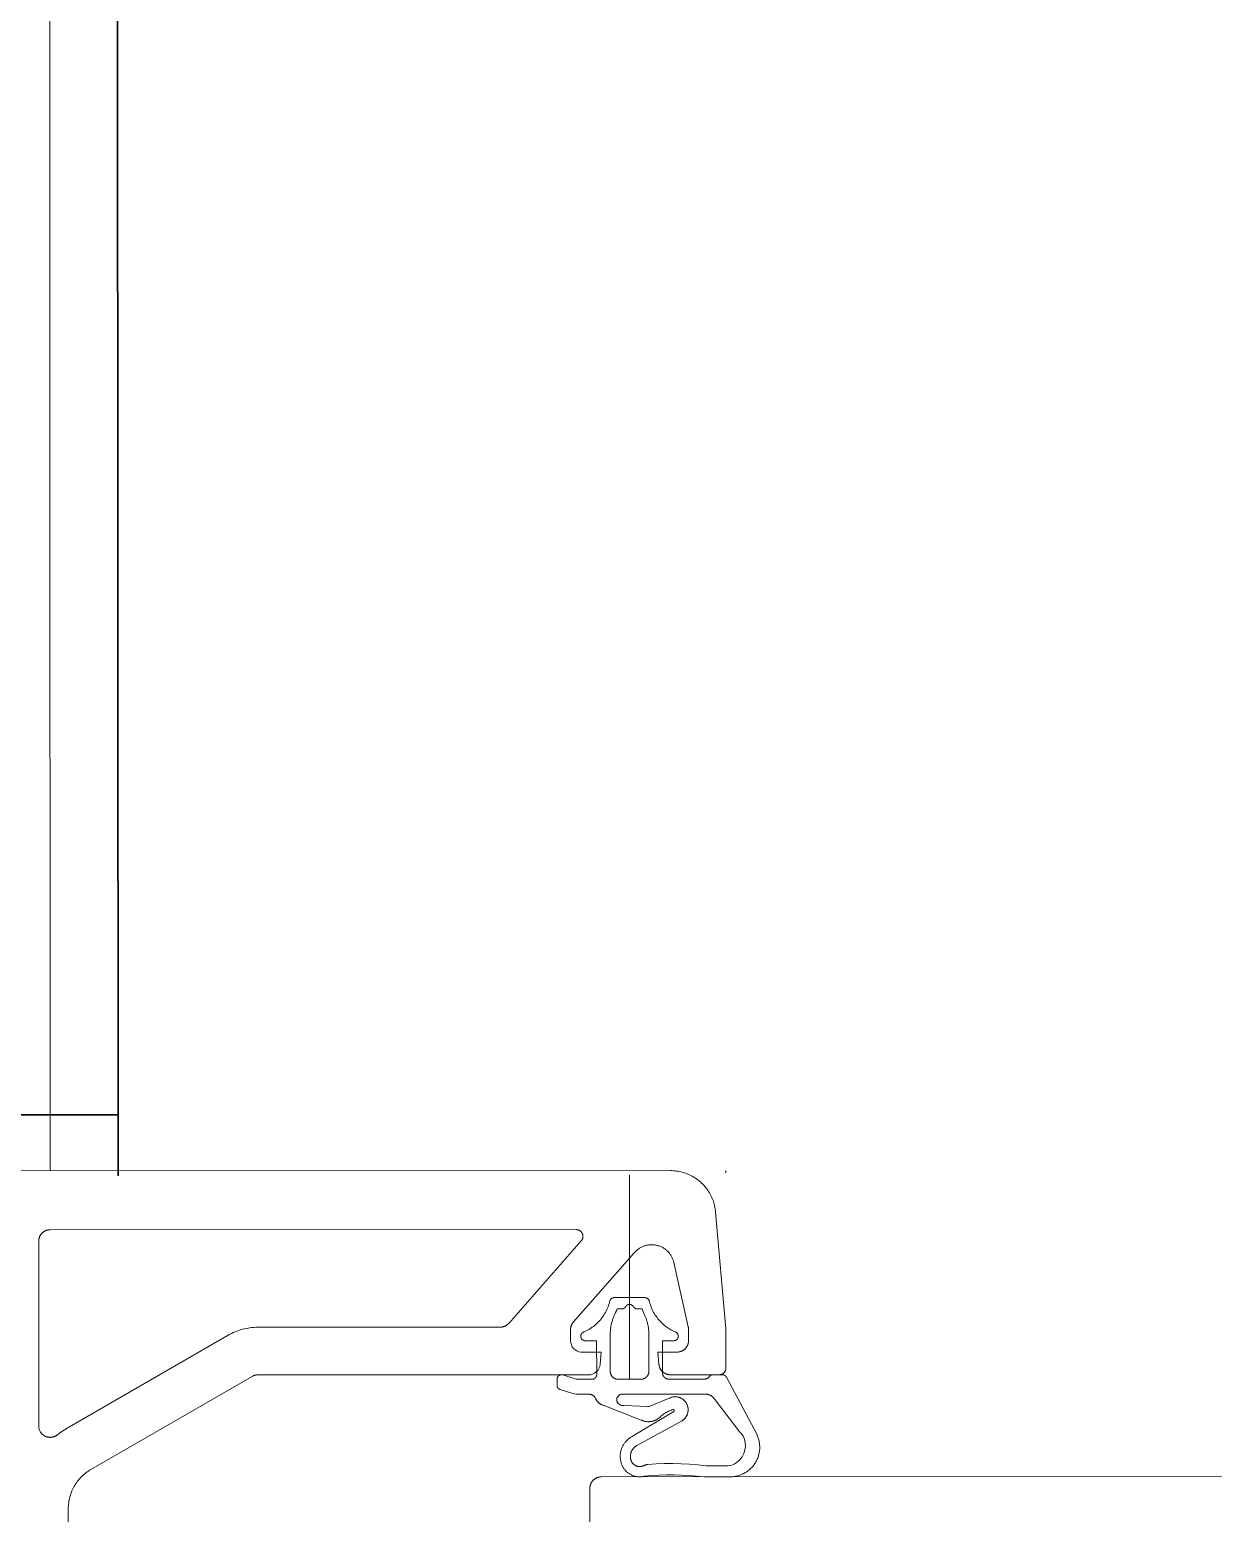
# Model space of a CAD drawing. Header units: metres. Extents: x 19 to 230, y -653 to -519.
# Drawn here: x 31.117 to 31.1691, y -529.9405 to -529.8751 of the extents above; entities that cross this region are included whole.
import ezdxf

# ---------------------------------------------------------------- set-up
doc = ezdxf.new("R2010")
doc.units = ezdxf.units.M
doc.header["$LTSCALE"] = 0.0125
for name, color, linetype, lineweight in [('03Aussenhaut', 30, 'Continuous', 30), ('05Fenster', 171, 'Continuous', 15), ('Fenster', 65, 'Continuous', 5), ('Fenster2', 161, 'Continuous', 5)]:
    doc.layers.add(name, color=color, linetype=linetype, lineweight=lineweight)

# ---------------------------------------------------------------- blocks, each defined once
blk = doc.blocks.new('ElementFe seite')
at = {"layer": 'Fenster'}
blk.add_lwpolyline([(59, -70), (59, 111.7)], dxfattribs=at)
at = {"layer": 'Fenster2', "flags": 128}
for points in [[(59.8, 145.2), (59.8, 126.6)], [(82.799, 125.7), (82.799, 127.2)], [(59.8, 126.6), (59.801, 126.532), (59.805, 126.465), (59.81, 126.398), (59.818, 126.331), (59.828, 126.264), (59.841, 126.197), (59.856, 126.131), (59.873, 126.066), (59.892, 126.001), (59.913, 125.937), (59.936, 125.874), (59.962, 125.811), (59.99, 125.75), (60.02, 125.689), (60.051, 125.629), (60.085, 125.571), (60.121, 125.514), (60.158, 125.457), (60.198, 125.403), (60.239, 125.349), (60.282, 125.297), (60.327, 125.247), (60.374, 125.198), (60.422, 125.15), (60.472, 125.105), (60.523, 125.061), (60.576, 125.018), (60.63, 124.978), (60.685, 124.939), (60.742, 124.903), (60.8, 124.868)], [(83.299, 125.2), (83.282, 125.2), (83.265, 125.201), (83.248, 125.202), (83.231, 125.204), (83.215, 125.207), (83.198, 125.21), (83.181, 125.214), (83.165, 125.218), (83.148, 125.223), (83.132, 125.229), (83.116, 125.235), (83.1, 125.241), (83.085, 125.248), (83.069, 125.256), (83.054, 125.264), (83.04, 125.273), (83.025, 125.282), (83.011, 125.291), (82.997, 125.301), (82.984, 125.312), (82.971, 125.323), (82.958, 125.334), (82.946, 125.346), (82.934, 125.359), (82.923, 125.371), (82.912, 125.384), (82.901, 125.398), (82.891, 125.411), (82.881, 125.426), (82.872, 125.44), (82.864, 125.455), (82.856, 125.47), (82.848, 125.485), (82.841, 125.501), (82.834, 125.516), (82.828, 125.532), (82.823, 125.549), (82.818, 125.565), (82.814, 125.581), (82.81, 125.598), (82.807, 125.615), (82.804, 125.632), (82.802, 125.649), (82.801, 125.666), (82.8, 125.683), (82.799, 125.7)], [(129.354, 125.2), (83.299, 125.2)], [(84.193, 124.63), (84.203, 124.657), (84.214, 124.684), (84.226, 124.711), (84.239, 124.737), (84.252, 124.762), (84.267, 124.788), (84.282, 124.812), (84.299, 124.837), (84.316, 124.86), (84.334, 124.883), (84.352, 124.905), (84.372, 124.927), (84.392, 124.948), (84.413, 124.968), (84.434, 124.988), (84.456, 125.007), (84.479, 125.025), (84.503, 125.042), (84.527, 125.059), (84.551, 125.074), (84.576, 125.089), (84.602, 125.103), (84.628, 125.116), (84.654, 125.128), (84.681, 125.14), (84.708, 125.15), (84.736, 125.159), (84.764, 125.168), (84.792, 125.175), (84.82, 125.182), (84.849, 125.187), (84.878, 125.192), (84.907, 125.195), (84.936, 125.198), (84.965, 125.199), (84.994, 125.2)], [(84.994, 125.2), (85.023, 125.199), (85.051, 125.198), (85.08, 125.196), (85.108, 125.192), (85.137, 125.188), (85.165, 125.183), (85.193, 125.177)], [(85.193, 125.177), (85.523, 125.146), (85.853, 125.126), (86.183, 125.115), (86.514, 125.114), (86.845, 125.123), (87.175, 125.142), (87.504, 125.171)], [(87.504, 125.171), (87.668, 125.186), (87.832, 125.196), (87.996, 125.2)], [(87.996, 125.2), (88.038, 125.2)], [(88.038, 125.2), (88.989, 125.2)], [(88.989, 125.2), (89.01, 125.2)], [(89.01, 125.2), (89.055, 125.198), (89.1, 125.195), (89.145, 125.191), (89.19, 125.184), (89.234, 125.177), (89.278, 125.167), (89.322, 125.157), (89.365, 125.144), (89.408, 125.131), (89.451, 125.115), (89.493, 125.099), (89.534, 125.08), (89.574, 125.061), (89.614, 125.04), (89.653, 125.017), (89.692, 124.994), (89.729, 124.969), (89.766, 124.942), (89.802, 124.915), (89.836, 124.886), (89.87, 124.856), (89.903, 124.825), (89.934, 124.793), (89.964, 124.76), (89.994, 124.725), (90.022, 124.69), (90.048, 124.654), (90.074, 124.616), (90.098, 124.578), (90.121, 124.54), (90.142, 124.5), (90.163, 124.46), (90.181, 124.419), (90.198, 124.377), (90.214, 124.335), (90.229, 124.292), (90.241, 124.249), (90.253, 124.205), (90.263, 124.161), (90.271, 124.117), (90.278, 124.072), (90.283, 124.028), (90.287, 123.983), (90.289, 123.938), (90.289, 123.893), (90.288, 123.848), (90.285, 123.803), (90.281, 123.758), (90.276, 123.713), (90.268, 123.669)], [(60.8, 124.868), (67.903, 120.767)], [(84.641, 123.432), (84.611, 123.45), (84.582, 123.469), (84.553, 123.489), (84.526, 123.509), (84.498, 123.531), (84.472, 123.554), (84.447, 123.577), (84.422, 123.601), (84.398, 123.627), (84.375, 123.653), (84.353, 123.679), (84.332, 123.707), (84.312, 123.735), (84.293, 123.764), (84.275, 123.794), (84.258, 123.824), (84.242, 123.855), (84.227, 123.886), (84.213, 123.918), (84.201, 123.95), (84.189, 123.983), (84.179, 124.016), (84.169, 124.049), (84.161, 124.083), (84.154, 124.117), (84.148, 124.151), (84.144, 124.186), (84.14, 124.22), (84.138, 124.255), (84.137, 124.289), (84.137, 124.324), (84.139, 124.359), (84.141, 124.393), (84.145, 124.428), (84.15, 124.462), (84.157, 124.496), (84.164, 124.53), (84.172, 124.564), (84.182, 124.597), (84.193, 124.63)], [(84.618, 124.482), (84.612, 124.464), (84.607, 124.446), (84.602, 124.427), (84.598, 124.409), (84.595, 124.39), (84.592, 124.372), (84.59, 124.353), (84.588, 124.334), (84.587, 124.315), (84.587, 124.296), (84.588, 124.278), (84.589, 124.259), (84.591, 124.24), (84.593, 124.221), (84.596, 124.203), (84.6, 124.184), (84.604, 124.166), (84.609, 124.148), (84.614, 124.13), (84.621, 124.112), (84.627, 124.094), (84.635, 124.077), (84.643, 124.06), (84.651, 124.043), (84.66, 124.026), (84.67, 124.01), (84.68, 123.994), (84.691, 123.979), (84.702, 123.964), (84.714, 123.949), (84.726, 123.935), (84.739, 123.921), (84.752, 123.907), (84.766, 123.894), (84.78, 123.882), (84.795, 123.87), (84.81, 123.858), (84.825, 123.847), (84.841, 123.837), (84.857, 123.827), (84.873, 123.818)], [(85.173, 124.708), (85.16, 124.714), (85.147, 124.72), (85.135, 124.725), (85.122, 124.729), (85.108, 124.734), (85.095, 124.737), (85.082, 124.74), (85.068, 124.743), (85.054, 124.745), (85.041, 124.747), (85.027, 124.749), (85.013, 124.749), (84.999, 124.75), (84.985, 124.75), (84.972, 124.749), (84.958, 124.748), (84.944, 124.746), (84.93, 124.744), (84.917, 124.742), (84.903, 124.739), (84.89, 124.736), (84.877, 124.732), (84.864, 124.727), (84.851, 124.723), (84.838, 124.717), (84.825, 124.712), (84.813, 124.706), (84.801, 124.699), (84.789, 124.692), (84.777, 124.685), (84.765, 124.677), (84.754, 124.669), (84.743, 124.66), (84.733, 124.651), (84.723, 124.642), (84.713, 124.633), (84.703, 124.623), (84.694, 124.612), (84.685, 124.602), (84.676, 124.591), (84.668, 124.58), (84.66, 124.568), (84.653, 124.557), (84.646, 124.545), (84.64, 124.532), (84.634, 124.52), (84.628, 124.507), (84.623, 124.495), (84.618, 124.482)], [(85.35, 124.659), (85.333, 124.661), (85.316, 124.663), (85.3, 124.666), (85.283, 124.669), (85.267, 124.673), (85.251, 124.678), (85.235, 124.683), (85.219, 124.688), (85.203, 124.695), (85.188, 124.701), (85.173, 124.708)], [(87.926, 124.718), (87.56, 124.675), (87.192, 124.642), (86.824, 124.622), (86.455, 124.614), (86.086, 124.617), (85.718, 124.632), (85.35, 124.659)], [(88.721, 124.718), (87.926, 124.718)], [(88.869, 124.723), (88.721, 124.718)], [(89.017, 124.697), (88.869, 124.723)], [(89.161, 124.641), (89.017, 124.697)], [(89.294, 124.557), (89.161, 124.641)], [(89.412, 124.448), (89.294, 124.557)], [(89.51, 124.319), (89.412, 124.448)], [(89.585, 124.174), (89.51, 124.319)], [(84.873, 123.818), (86.865, 122.729)], [(89.634, 124.018), (89.585, 124.174)], [(89.614, 123.544), (89.649, 123.697)], [(89.656, 123.857), (89.634, 124.018)], [(89.649, 123.697), (89.656, 123.857)], [(90.268, 123.669), (90.258, 123.617)], [(58.51, 123.046), (58.5, 122.951)], [(58.537, 123.139), (58.51, 123.046)], [(58.582, 123.224), (58.537, 123.139)], [(58.642, 123.299), (58.582, 123.224)], [(58.716, 123.362), (58.642, 123.299)], [(58.8, 123.409), (58.716, 123.362)], [(59.304, 123.347), (59.291, 123.357), (59.276, 123.367), (59.262, 123.376), (59.247, 123.385), (59.232, 123.393), (59.217, 123.401), (59.201, 123.408), (59.185, 123.415), (59.169, 123.421), (59.153, 123.426), (59.136, 123.431), (59.12, 123.436), (59.103, 123.44), (59.086, 123.443), (59.069, 123.446), (59.052, 123.448), (59.035, 123.449), (59.018, 123.45), (59.001, 123.45), (58.983, 123.45), (58.966, 123.449), (58.949, 123.448), (58.932, 123.446), (58.915, 123.443), (58.898, 123.44), (58.881, 123.436), (58.865, 123.432), (58.848, 123.427), (58.832, 123.421), (58.816, 123.415), (58.8, 123.409)], [(59.75, 123.049), (59.635, 123.118), (59.522, 123.191), (59.412, 123.267), (59.304, 123.347)], [(66.853, 118.948), (59.75, 123.049)], [(86.5, 122.324), (84.641, 123.432)], [(88.318, 121.811), (89.365, 123.174)], [(90.156, 123.326), (88.823, 120.807)], [(89.365, 123.174), (89.37, 123.182), (89.375, 123.191), (89.38, 123.199), (89.386, 123.207), (89.392, 123.215), (89.398, 123.223), (89.405, 123.23), (89.411, 123.238), (89.418, 123.245), (89.426, 123.251), (89.433, 123.258), (89.441, 123.264), (89.448, 123.27), (89.456, 123.276), (89.465, 123.282)], [(89.465, 123.282), (89.552, 123.404)], [(89.552, 123.404), (89.614, 123.544)], [(90.258, 123.617), (90.248, 123.574), (90.236, 123.532), (90.223, 123.489), (90.208, 123.448), (90.192, 123.407), (90.174, 123.366), (90.156, 123.326)], [(58.5, 122.951), (58.5, 114.8)], [(83.38, 122.039), (85.064, 122.699)], [(85.064, 122.699), (85.087, 122.709), (85.111, 122.719), (85.135, 122.728), (85.159, 122.736), (85.183, 122.743), (85.208, 122.749), (85.233, 122.754), (85.258, 122.759), (85.283, 122.763), (85.309, 122.766), (85.334, 122.768), (85.359, 122.769), (85.385, 122.769), (85.41, 122.769), (85.436, 122.767), (85.461, 122.765), (85.487, 122.762), (85.512, 122.758), (85.537, 122.753), (85.562, 122.747), (85.586, 122.741), (85.611, 122.733), (85.635, 122.725), (85.659, 122.716), (85.682, 122.706), (85.705, 122.696), (85.728, 122.684), (85.75, 122.672), (85.772, 122.659), (85.794, 122.646), (85.815, 122.631), (85.835, 122.616), (85.856, 122.6), (85.875, 122.584), (85.894, 122.567)], [(85.894, 122.567), (85.932, 122.533), (85.97, 122.5), (86.01, 122.468), (86.051, 122.438), (86.093, 122.41), (86.136, 122.383), (86.18, 122.357), (86.224, 122.332), (86.27, 122.31), (86.316, 122.288), (86.363, 122.269), (86.41, 122.251), (86.458, 122.234)], [(86.865, 122.729), (86.882, 122.718), (86.898, 122.706), (86.914, 122.694), (86.929, 122.681), (86.944, 122.668), (86.959, 122.655), (86.973, 122.641), (86.986, 122.626), (86.999, 122.611), (87.012, 122.596), (87.023, 122.58), (87.035, 122.563), (87.046, 122.547), (87.056, 122.53), (87.065, 122.512), (87.074, 122.495), (87.083, 122.477), (87.09, 122.458), (87.098, 122.44), (87.104, 122.421), (87.11, 122.402), (87.115, 122.383), (87.119, 122.363), (87.123, 122.344), (87.126, 122.324), (87.129, 122.305), (87.131, 122.285), (87.132, 122.265), (87.132, 122.245), (87.132, 122.225), (87.131, 122.206), (87.129, 122.186), (87.127, 122.166), (87.124, 122.146), (87.12, 122.127), (87.116, 122.108), (87.111, 122.088), (87.105, 122.069), (87.099, 122.05), (87.092, 122.032), (87.084, 122.014), (87.076, 121.996), (87.067, 121.978), (87.058, 121.96), (87.048, 121.943), (87.037, 121.926), (87.026, 121.91), (87.014, 121.894), (87.002, 121.878), (86.989, 121.863), (86.976, 121.849), (86.962, 121.834), (86.947, 121.821), (86.933, 121.808), (86.917, 121.795), (86.902, 121.783), (86.885, 121.771), (86.869, 121.76), (86.852, 121.75), (86.835, 121.74), (86.817, 121.73), (86.8, 121.722), (86.781, 121.714), (86.763, 121.706), (86.744, 121.699), (86.725, 121.693), (86.706, 121.688), (86.687, 121.683), (86.668, 121.679), (86.648, 121.675), (86.628, 121.673), (86.609, 121.67), (86.589, 121.669), (86.569, 121.668), (86.549, 121.668), (86.529, 121.669), (86.51, 121.67), (86.49, 121.672), (86.47, 121.675), (86.451, 121.678), (86.431, 121.682), (86.412, 121.687), (86.393, 121.692), (86.374, 121.698), (86.355, 121.705), (86.337, 121.712)], [(86.458, 122.234), (86.46, 122.234), (86.461, 122.233), (86.463, 122.233), (86.465, 122.233), (86.466, 122.232), (86.468, 122.232), (86.47, 122.232), (86.472, 122.232), (86.473, 122.232), (86.475, 122.232), (86.477, 122.232), (86.479, 122.232), (86.48, 122.232), (86.482, 122.233), (86.484, 122.233), (86.485, 122.233), (86.487, 122.234), (86.489, 122.234), (86.49, 122.235), (86.492, 122.236), (86.494, 122.236), (86.495, 122.237), (86.497, 122.238), (86.498, 122.239), (86.5, 122.24), (86.501, 122.24), (86.503, 122.241), (86.504, 122.242), (86.505, 122.244), (86.507, 122.245), (86.508, 122.246), (86.509, 122.247), (86.51, 122.248), (86.512, 122.25), (86.513, 122.251), (86.514, 122.252), (86.515, 122.254), (86.516, 122.255), (86.517, 122.257), (86.517, 122.258), (86.518, 122.26), (86.519, 122.261), (86.52, 122.263), (86.52, 122.265), (86.521, 122.266), (86.521, 122.268), (86.522, 122.27), (86.522, 122.271), (86.523, 122.273), (86.523, 122.275), (86.523, 122.276), (86.523, 122.278), (86.523, 122.28), (86.523, 122.282), (86.523, 122.283), (86.523, 122.285), (86.523, 122.287), (86.523, 122.288), (86.523, 122.29), (86.522, 122.292), (86.522, 122.294), (86.522, 122.295), (86.521, 122.297), (86.521, 122.299), (86.52, 122.3), (86.519, 122.302), (86.519, 122.303), (86.518, 122.305), (86.517, 122.307), (86.516, 122.308), (86.515, 122.309), (86.514, 122.311), (86.513, 122.312), (86.512, 122.314), (86.511, 122.315), (86.51, 122.316), (86.509, 122.318), (86.507, 122.319), (86.506, 122.32), (86.505, 122.321), (86.503, 122.322), (86.502, 122.323), (86.5, 122.324)], [(82.736, 121.55), (82.748, 121.55), (82.76, 121.551), (82.772, 121.552), (82.783, 121.553), (82.795, 121.555), (82.807, 121.557), (82.818, 121.56), (82.83, 121.563), (82.841, 121.566), (82.853, 121.57), (82.864, 121.574), (82.875, 121.579), (82.886, 121.584), (82.896, 121.589), (82.907, 121.594), (82.917, 121.6), (82.927, 121.607), (82.937, 121.613), (82.946, 121.62), (82.956, 121.628), (82.965, 121.635), (82.974, 121.643), (82.982, 121.652), (82.991, 121.66), (82.999, 121.669), (83.006, 121.678), (83.014, 121.687), (83.021, 121.697), (83.028, 121.707), (83.034, 121.717), (83.04, 121.727), (83.046, 121.737), (83.051, 121.748), (83.056, 121.759)], [(83.056, 121.759), (83.063, 121.774), (83.071, 121.789), (83.079, 121.804), (83.088, 121.819), (83.097, 121.833), (83.107, 121.847), (83.117, 121.861), (83.127, 121.874), (83.138, 121.887), (83.15, 121.9), (83.162, 121.912), (83.174, 121.924), (83.187, 121.935), (83.2, 121.946), (83.213, 121.957), (83.227, 121.967), (83.241, 121.976), (83.256, 121.985), (83.27, 121.994), (83.285, 122.002), (83.301, 122.009), (83.316, 122.016), (83.332, 122.023), (83.348, 122.029), (83.364, 122.034), (83.38, 122.039)], [(83.984, 121.836), (83.983, 121.786)], [(83.983, 121.786), (83.992, 121.737)], [(83.995, 121.884), (83.984, 121.836)], [(83.992, 121.737), (84.012, 121.689)], [(84.017, 121.929), (83.995, 121.884)], [(84.012, 121.689), (84.041, 121.646)], [(84.048, 121.969), (84.017, 121.929)], [(84.086, 122.003), (84.048, 121.969)], [(84.132, 122.03), (84.086, 122.003)], [(84.183, 122.048), (84.132, 122.03)], [(84.238, 122.057), (84.183, 122.048)], [(84.294, 122.058), (84.238, 122.057)], [(85.337, 122.098), (84.294, 122.058)], [(85.411, 122.097), (85.407, 122.098), (85.404, 122.099), (85.401, 122.1), (85.398, 122.101), (85.394, 122.102), (85.391, 122.103), (85.387, 122.103), (85.384, 122.104), (85.381, 122.104), (85.377, 122.104), (85.374, 122.104), (85.37, 122.104), (85.367, 122.104), (85.364, 122.104), (85.36, 122.104), (85.357, 122.103), (85.353, 122.103), (85.35, 122.102), (85.347, 122.101), (85.343, 122.1), (85.34, 122.099), (85.337, 122.098)], [(86.337, 121.712), (85.411, 122.097)], [(87.879, 121.55), (87.896, 121.55), (87.914, 121.551), (87.931, 121.553), (87.948, 121.555), (87.965, 121.557), (87.982, 121.561), (87.999, 121.565), (88.016, 121.569), (88.032, 121.574), (88.049, 121.58), (88.065, 121.586), (88.081, 121.593), (88.097, 121.6), (88.112, 121.608), (88.127, 121.616), (88.142, 121.625), (88.157, 121.634), (88.171, 121.644), (88.185, 121.654), (88.198, 121.665), (88.211, 121.676), (88.224, 121.688), (88.237, 121.7), (88.248, 121.713), (88.26, 121.726), (88.271, 121.739), (88.281, 121.753), (88.291, 121.767), (88.301, 121.782), (88.31, 121.796), (88.318, 121.811)], [(81.351, 121.161), (81.351, 121.168), (81.352, 121.175), (81.352, 121.182), (81.353, 121.189), (81.354, 121.196), (81.355, 121.202), (81.357, 121.209), (81.359, 121.216), (81.361, 121.222), (81.363, 121.229), (81.365, 121.235), (81.368, 121.242), (81.371, 121.248), (81.374, 121.254), (81.377, 121.26), (81.381, 121.266), (81.385, 121.272), (81.388, 121.278), (81.393, 121.283), (81.397, 121.289), (81.401, 121.294), (81.406, 121.299), (81.411, 121.304), (81.416, 121.309), (81.421, 121.313), (81.426, 121.318), (81.432, 121.322), (81.437, 121.326), (81.443, 121.33), (81.449, 121.333), (81.455, 121.337), (81.461, 121.34), (81.467, 121.343), (81.473, 121.346), (81.48, 121.348), (81.486, 121.351), (81.493, 121.353)], [(81.351, 120.9), (81.351, 121.161)], [(81.493, 121.353), (82.095, 121.537)], [(82.095, 121.537), (82.183, 121.55)], [(82.183, 121.55), (82.736, 121.55)], [(84.041, 121.646), (84.078, 121.607)], [(84.078, 121.607), (84.122, 121.575)], [(84.122, 121.575), (84.172, 121.55)], [(84.172, 121.55), (87.879, 121.55)], [(67.903, 120.767), (67.917, 120.759), (67.932, 120.752), (67.947, 120.745), (67.962, 120.738), (67.977, 120.732), (67.992, 120.727), (68.008, 120.722), (68.024, 120.717), (68.04, 120.713), (68.056, 120.71), (68.072, 120.707), (68.088, 120.704), (68.104, 120.702), (68.12, 120.701), (68.137, 120.7), (68.153, 120.7)], [(68.153, 120.7), (82.735, 120.7)], [(81.61, 120.709), (81.603, 120.707), (81.596, 120.705), (81.59, 120.704), (81.583, 120.703), (81.576, 120.702), (81.569, 120.701), (81.562, 120.7), (81.555, 120.7), (81.548, 120.7), (81.541, 120.7), (81.535, 120.701), (81.528, 120.701), (81.521, 120.702), (81.514, 120.704), (81.507, 120.705), (81.5, 120.707), (81.494, 120.708), (81.487, 120.711), (81.481, 120.713), (81.474, 120.715), (81.468, 120.718), (81.462, 120.721), (81.456, 120.724), (81.45, 120.728), (81.444, 120.731), (81.438, 120.735), (81.432, 120.739), (81.427, 120.743), (81.421, 120.748), (81.416, 120.752), (81.411, 120.757), (81.406, 120.762), (81.402, 120.767), (81.397, 120.772), (81.393, 120.778), (81.389, 120.783), (81.385, 120.789), (81.381, 120.795), (81.378, 120.801), (81.374, 120.807), (81.371, 120.813), (81.368, 120.819), (81.366, 120.826), (81.363, 120.832), (81.361, 120.839), (81.359, 120.845), (81.357, 120.852), (81.356, 120.859), (81.354, 120.866), (81.353, 120.872), (81.352, 120.879), (81.352, 120.886), (81.351, 120.893), (81.351, 120.9)], [(82.192, 120.887), (81.61, 120.709)], [(82.28, 120.9), (82.27, 120.9), (82.26, 120.899), (82.251, 120.899), (82.241, 120.897), (82.231, 120.896), (82.221, 120.894), (82.212, 120.892), (82.202, 120.89), (82.192, 120.887)], [(82.9, 120.9), (82.28, 120.9)], [(82.735, 120.7), (82.83, 120.695)], [(82.83, 120.695), (82.922, 120.671)], [(83.1, 120.7), (83.1, 120.707), (83.1, 120.714), (83.099, 120.72), (83.098, 120.727), (83.097, 120.734), (83.096, 120.741), (83.094, 120.747), (83.093, 120.754), (83.091, 120.761), (83.088, 120.767), (83.086, 120.773), (83.083, 120.78), (83.081, 120.786), (83.078, 120.792), (83.074, 120.798), (83.071, 120.804), (83.067, 120.81), (83.063, 120.815), (83.059, 120.821), (83.055, 120.826), (83.051, 120.831), (83.046, 120.837), (83.041, 120.841), (83.037, 120.846), (83.031, 120.851), (83.026, 120.855), (83.021, 120.859), (83.015, 120.863), (83.01, 120.867), (83.004, 120.871), (82.998, 120.874), (82.992, 120.878), (82.986, 120.881), (82.98, 120.883), (82.973, 120.886), (82.967, 120.888), (82.961, 120.891), (82.954, 120.893), (82.947, 120.894), (82.941, 120.896), (82.934, 120.897), (82.927, 120.898), (82.92, 120.899), (82.914, 120.9), (82.907, 120.9), (82.9, 120.9)], [(82.922, 120.671), (83.008, 120.631)], [(83.008, 120.631), (83.085, 120.575)], [(83.085, 120.575), (83.15, 120.506)], [(83.1, 119.2), (83.1, 120.7)], [(83.15, 120.506), (83.201, 120.426)], [(83.201, 120.426), (83.235, 120.337)], [(84.05, 120.9), (84.038, 120.9), (84.026, 120.899), (84.014, 120.898), (84.002, 120.897), (83.991, 120.895), (83.979, 120.893), (83.967, 120.89), (83.956, 120.887), (83.944, 120.884), (83.933, 120.88), (83.922, 120.876), (83.911, 120.871), (83.9, 120.866), (83.889, 120.861), (83.878, 120.855), (83.868, 120.849), (83.858, 120.843), (83.848, 120.836), (83.839, 120.829), (83.829, 120.821), (83.82, 120.814), (83.811, 120.806), (83.803, 120.797), (83.794, 120.789), (83.786, 120.78), (83.779, 120.771), (83.771, 120.761), (83.764, 120.752), (83.757, 120.742), (83.751, 120.732), (83.745, 120.722), (83.739, 120.711), (83.734, 120.7), (83.729, 120.689), (83.724, 120.678), (83.72, 120.667), (83.716, 120.656), (83.713, 120.644), (83.71, 120.633), (83.707, 120.621), (83.705, 120.609), (83.703, 120.598), (83.702, 120.586), (83.701, 120.574), (83.7, 120.562), (83.7, 120.55)], [(83.7, 120.55), (83.7, 119.2)], [(85.05, 120.9), (84.05, 120.9)], [(84.55, 120.9), (84.55, 111.9)], [(85.4, 120.55), (85.4, 120.562), (85.399, 120.574), (85.398, 120.586), (85.397, 120.598), (85.395, 120.609), (85.393, 120.621), (85.39, 120.633), (85.387, 120.644), (85.384, 120.656), (85.38, 120.667), (85.376, 120.678), (85.371, 120.689), (85.366, 120.7), (85.361, 120.711), (85.355, 120.722), (85.349, 120.732), (85.343, 120.742), (85.336, 120.752), (85.329, 120.761), (85.322, 120.771), (85.314, 120.78), (85.306, 120.789), (85.297, 120.797), (85.289, 120.806), (85.28, 120.814), (85.271, 120.821), (85.261, 120.829), (85.252, 120.836), (85.242, 120.843), (85.232, 120.849), (85.222, 120.855), (85.211, 120.861), (85.2, 120.866), (85.189, 120.871), (85.178, 120.876), (85.167, 120.88), (85.156, 120.884), (85.144, 120.887), (85.133, 120.89), (85.121, 120.893), (85.109, 120.895), (85.098, 120.897), (85.086, 120.898), (85.074, 120.899), (85.062, 120.9), (85.05, 120.9)], [(85.4, 119.2), (85.4, 120.55)], [(85.848, 120.244), (85.849, 120.261), (85.852, 120.278), (85.855, 120.295), (85.858, 120.312), (85.862, 120.328), (85.867, 120.345), (85.872, 120.361), (85.878, 120.378), (85.885, 120.394), (85.892, 120.409), (85.899, 120.425), (85.907, 120.44), (85.916, 120.455), (85.925, 120.47), (85.934, 120.484), (85.944, 120.498), (85.955, 120.512), (85.966, 120.525), (85.977, 120.538), (85.989, 120.551), (86.002, 120.563), (86.014, 120.574), (86.027, 120.586), (86.041, 120.596), (86.055, 120.607), (86.069, 120.616), (86.083, 120.626), (86.098, 120.635), (86.113, 120.643), (86.129, 120.651), (86.145, 120.658), (86.16, 120.664), (86.177, 120.671), (86.193, 120.676), (86.209, 120.681), (86.226, 120.685), (86.243, 120.689), (86.26, 120.693), (86.277, 120.695), (86.294, 120.697), (86.311, 120.699), (86.328, 120.7), (86.346, 120.7)], [(86.3, 120.9), (86.29, 120.9), (86.28, 120.899), (86.269, 120.898), (86.259, 120.897), (86.249, 120.896), (86.239, 120.894), (86.229, 120.891), (86.219, 120.889), (86.209, 120.886), (86.2, 120.883), (86.19, 120.879), (86.18, 120.875), (86.171, 120.871), (86.162, 120.866), (86.153, 120.861), (86.144, 120.856), (86.135, 120.851), (86.127, 120.845), (86.119, 120.839), (86.111, 120.833), (86.103, 120.826), (86.095, 120.819), (86.088, 120.812), (86.081, 120.805), (86.074, 120.797), (86.067, 120.789), (86.061, 120.781), (86.055, 120.773), (86.049, 120.765), (86.044, 120.756), (86.039, 120.747), (86.034, 120.738), (86.029, 120.729), (86.025, 120.72), (86.021, 120.71), (86.017, 120.7), (86.014, 120.691), (86.011, 120.681), (86.009, 120.671), (86.006, 120.661), (86.004, 120.651), (86.003, 120.641), (86.002, 120.631), (86.001, 120.62), (86, 120.61), (86, 120.6)], [(86, 120.6), (86, 119.2)], [(87.635, 120.9), (86.3, 120.9)], [(86.346, 120.7), (88.5, 120.7)], [(87.83, 120.9), (87.635, 120.9)], [(88.07, 120.78), (88.063, 120.788), (88.057, 120.796), (88.05, 120.804), (88.043, 120.811), (88.035, 120.818), (88.028, 120.825), (88.02, 120.832), (88.012, 120.838), (88.004, 120.844), (87.995, 120.85), (87.986, 120.856), (87.978, 120.861), (87.968, 120.866), (87.959, 120.871), (87.95, 120.875), (87.94, 120.879), (87.931, 120.882), (87.921, 120.886), (87.911, 120.889), (87.901, 120.891), (87.891, 120.894), (87.881, 120.896), (87.871, 120.897), (87.861, 120.898), (87.85, 120.899), (87.84, 120.9), (87.83, 120.9)], [(88.23, 120.7), (88.223, 120.7), (88.216, 120.7), (88.209, 120.701), (88.202, 120.702), (88.196, 120.703), (88.189, 120.704), (88.182, 120.706), (88.175, 120.708), (88.169, 120.709), (88.162, 120.712), (88.156, 120.714), (88.15, 120.717), (88.143, 120.72), (88.137, 120.723), (88.131, 120.726), (88.125, 120.729), (88.119, 120.733), (88.114, 120.737), (88.108, 120.741), (88.103, 120.745), (88.098, 120.75), (88.093, 120.754), (88.088, 120.759), (88.083, 120.764), (88.078, 120.769), (88.074, 120.775), (88.07, 120.78)], [(88.647, 120.7), (88.23, 120.7)], [(88.5, 120.7), (88.51, 120.7), (88.52, 120.699), (88.531, 120.698), (88.541, 120.697), (88.551, 120.696), (88.561, 120.694), (88.571, 120.691), (88.581, 120.689), (88.591, 120.686), (88.6, 120.683), (88.61, 120.679), (88.62, 120.675), (88.629, 120.671), (88.638, 120.666), (88.647, 120.661), (88.656, 120.656), (88.665, 120.651), (88.673, 120.645), (88.681, 120.639), (88.689, 120.633), (88.697, 120.626), (88.705, 120.619), (88.712, 120.612), (88.719, 120.605), (88.726, 120.597), (88.733, 120.589), (88.739, 120.581), (88.745, 120.573), (88.751, 120.565), (88.756, 120.556), (88.762, 120.547), (88.766, 120.538), (88.771, 120.529), (88.775, 120.52), (88.779, 120.51), (88.783, 120.5), (88.786, 120.491), (88.789, 120.481), (88.791, 120.471), (88.794, 120.461), (88.796, 120.451), (88.797, 120.441), (88.798, 120.431), (88.799, 120.42), (88.8, 120.41), (88.8, 120.4)], [(88.823, 120.807), (88.82, 120.801), (88.817, 120.795), (88.813, 120.789), (88.809, 120.783), (88.805, 120.778), (88.801, 120.773), (88.796, 120.768), (88.792, 120.763), (88.787, 120.758), (88.782, 120.753), (88.777, 120.749), (88.772, 120.744), (88.767, 120.74), (88.761, 120.736), (88.755, 120.732), (88.75, 120.729), (88.744, 120.725), (88.738, 120.722), (88.732, 120.719), (88.726, 120.716), (88.719, 120.714), (88.713, 120.711), (88.707, 120.709), (88.7, 120.707), (88.694, 120.706), (88.687, 120.704), (88.68, 120.703), (88.674, 120.702), (88.667, 120.701), (88.66, 120.7), (88.653, 120.7), (88.647, 120.7)], [(88.8, 120.4), (88.8, 118.722)], [(83.235, 120.337), (83.252, 120.244)], [(83.252, 120.244), (83.3, 119.7)], [(85.8, 119.7), (85.848, 120.244)], [(81.959, 119.292), (81.95, 119.2)], [(81.95, 119.2), (81.95, 118.7)], [(81.984, 119.381), (81.959, 119.292)], [(82.026, 119.464), (81.984, 119.381)], [(82.081, 119.537), (82.026, 119.464)], [(82.15, 119.6), (82.081, 119.537)], [(82.228, 119.648), (82.15, 119.6)], [(82.314, 119.681), (82.228, 119.648)], [(82.405, 119.698), (82.314, 119.681)], [(82.543, 118.808), (82.536, 118.81), (82.53, 118.813), (82.523, 118.815), (82.517, 118.818), (82.511, 118.821), (82.504, 118.824), (82.498, 118.828), (82.492, 118.831), (82.487, 118.835), (82.481, 118.839), (82.476, 118.843), (82.47, 118.848), (82.465, 118.853), (82.46, 118.857), (82.455, 118.862), (82.45, 118.867), (82.446, 118.873), (82.441, 118.878), (82.437, 118.884), (82.433, 118.889), (82.43, 118.895), (82.426, 118.901), (82.423, 118.907), (82.42, 118.914), (82.417, 118.92), (82.414, 118.926), (82.412, 118.933), (82.409, 118.939), (82.407, 118.946), (82.406, 118.953), (82.404, 118.96), (82.403, 118.966), (82.402, 118.973), (82.401, 118.98), (82.4, 118.987), (82.4, 118.994), (82.4, 119.001), (82.4, 119.008), (82.401, 119.015), (82.401, 119.022), (82.402, 119.029), (82.403, 119.036), (82.405, 119.043), (82.406, 119.049), (82.408, 119.056), (82.41, 119.063), (82.412, 119.069), (82.415, 119.076), (82.418, 119.082), (82.421, 119.088), (82.424, 119.095), (82.427, 119.101), (82.431, 119.107), (82.435, 119.112), (82.439, 119.118), (82.443, 119.124), (82.447, 119.129), (82.452, 119.134), (82.457, 119.139), (82.461, 119.144), (82.467, 119.149), (82.472, 119.154), (82.477, 119.158), (82.483, 119.162), (82.489, 119.166), (82.494, 119.17), (82.5, 119.173), (82.506, 119.177), (82.513, 119.18), (82.519, 119.183), (82.525, 119.186), (82.532, 119.188), (82.538, 119.19), (82.545, 119.192), (82.552, 119.194), (82.559, 119.196), (82.565, 119.197), (82.572, 119.198), (82.579, 119.199), (82.586, 119.2), (82.593, 119.2), (82.6, 119.2)], [(82.45, 119.7), (82.405, 119.698)], [(83.3, 119.7), (82.45, 119.7)], [(82.6, 119.2), (83.1, 119.2)], [(83.7, 119.2), (83.7, 118.907)], [(85.4, 118.907), (85.4, 119.2)], [(86.65, 119.7), (85.8, 119.7)], [(86, 119.2), (86.5, 119.2)], [(86.5, 119.2), (86.507, 119.2), (86.514, 119.2), (86.521, 119.199), (86.528, 119.198), (86.535, 119.197), (86.541, 119.196), (86.548, 119.194), (86.555, 119.192), (86.562, 119.19), (86.568, 119.188), (86.575, 119.186), (86.581, 119.183), (86.587, 119.18), (86.594, 119.177), (86.6, 119.173), (86.606, 119.17), (86.611, 119.166), (86.617, 119.162), (86.623, 119.158), (86.628, 119.154), (86.633, 119.149), (86.639, 119.144), (86.643, 119.139), (86.648, 119.134), (86.653, 119.129), (86.657, 119.124), (86.661, 119.118), (86.665, 119.112), (86.669, 119.107), (86.673, 119.101), (86.676, 119.095), (86.679, 119.088), (86.682, 119.082), (86.685, 119.076), (86.688, 119.069), (86.69, 119.063), (86.692, 119.056), (86.694, 119.049), (86.695, 119.043), (86.697, 119.036), (86.698, 119.029), (86.699, 119.022), (86.699, 119.015), (86.7, 119.008), (86.7, 119.001), (86.7, 118.994), (86.7, 118.987), (86.699, 118.98), (86.698, 118.973), (86.697, 118.966), (86.696, 118.96), (86.694, 118.953), (86.693, 118.946), (86.691, 118.939), (86.688, 118.933), (86.686, 118.926), (86.683, 118.92), (86.68, 118.914), (86.677, 118.907), (86.674, 118.901), (86.67, 118.895), (86.667, 118.889), (86.663, 118.884), (86.659, 118.878), (86.654, 118.873), (86.65, 118.867), (86.645, 118.862), (86.64, 118.857), (86.635, 118.853), (86.63, 118.848), (86.625, 118.843), (86.619, 118.839), (86.613, 118.835), (86.608, 118.831), (86.602, 118.828), (86.596, 118.824), (86.589, 118.821), (86.583, 118.818), (86.577, 118.815), (86.57, 118.813), (86.564, 118.81), (86.557, 118.808)], [(87.15, 119.2), (87.15, 119.217), (87.149, 119.234), (87.147, 119.251), (87.145, 119.268), (87.143, 119.285), (87.14, 119.302), (87.136, 119.318), (87.131, 119.335), (87.127, 119.351), (87.121, 119.367), (87.115, 119.383), (87.109, 119.399), (87.102, 119.415), (87.094, 119.43), (87.086, 119.445), (87.077, 119.46), (87.068, 119.474), (87.058, 119.488), (87.048, 119.502), (87.038, 119.516), (87.027, 119.529), (87.015, 119.541), (87.004, 119.554), (86.991, 119.565), (86.979, 119.577), (86.966, 119.588), (86.952, 119.598), (86.938, 119.608), (86.924, 119.618), (86.91, 119.627), (86.895, 119.636), (86.88, 119.644), (86.865, 119.652), (86.849, 119.659), (86.833, 119.665), (86.817, 119.671), (86.801, 119.677), (86.785, 119.681), (86.768, 119.686), (86.752, 119.69), (86.735, 119.693), (86.718, 119.695), (86.701, 119.697), (86.684, 119.699), (86.667, 119.7), (86.65, 119.7)], [(87.15, 118.7), (87.15, 119.2)], [(68.153, 118.6), (68.068, 118.601), (67.983, 118.606), (67.898, 118.613), (67.814, 118.622), (67.73, 118.635), (67.646, 118.65), (67.563, 118.668), (67.48, 118.689), (67.398, 118.712), (67.317, 118.738), (67.237, 118.767), (67.158, 118.798), (67.08, 118.832), (67.003, 118.868), (66.927, 118.907), (66.853, 118.948)], [(78.846, 118.6), (68.153, 118.6)], [(79.221, 118.431), (79.21, 118.443), (79.198, 118.455), (79.186, 118.467), (79.173, 118.478), (79.16, 118.489), (79.147, 118.5), (79.133, 118.51), (79.119, 118.519), (79.105, 118.528), (79.09, 118.537), (79.075, 118.545), (79.06, 118.552), (79.044, 118.559), (79.029, 118.566), (79.013, 118.571), (78.997, 118.577), (78.98, 118.582), (78.964, 118.586), (78.947, 118.59), (78.931, 118.593), (78.914, 118.595), (78.897, 118.597), (78.88, 118.599), (78.863, 118.6), (78.846, 118.6)], [(82.423, 114.798), (79.221, 118.431)], [(81.95, 118.7), (81.95, 118.683), (81.951, 118.666), (81.953, 118.648), (81.955, 118.631), (81.957, 118.614), (81.961, 118.598), (81.964, 118.581), (81.969, 118.564), (81.974, 118.548), (81.979, 118.531), (81.985, 118.515), (81.992, 118.499), (81.999, 118.484), (82.007, 118.468), (82.015, 118.453), (82.024, 118.438), (82.033, 118.424), (82.043, 118.41), (82.053, 118.396), (82.064, 118.382), (82.075, 118.369)], [(83.683, 117.443), (83.666, 117.509), (83.647, 117.574), (83.626, 117.639), (83.602, 117.703), (83.576, 117.766), (83.548, 117.829), (83.518, 117.89), (83.486, 117.95), (83.452, 118.009), (83.415, 118.067), (83.377, 118.124), (83.337, 118.179), (83.295, 118.233), (83.251, 118.285), (83.206, 118.336), (83.159, 118.386), (83.11, 118.433), (83.059, 118.479), (83.007, 118.523), (82.954, 118.566), (82.899, 118.606), (82.842, 118.645), (82.785, 118.682), (82.726, 118.716), (82.666, 118.749), (82.605, 118.78), (82.543, 118.808)], [(83.7, 118.907), (83.701, 118.837), (83.705, 118.768), (83.711, 118.698), (83.719, 118.629), (83.73, 118.56), (83.744, 118.492), (83.759, 118.424), (83.777, 118.356), (83.798, 118.29), (83.82, 118.224), (83.845, 118.159), (83.873, 118.094), (83.902, 118.031)], [(85.198, 118.031), (85.227, 118.094), (85.255, 118.159), (85.28, 118.224), (85.302, 118.29), (85.323, 118.356), (85.341, 118.424), (85.356, 118.492), (85.37, 118.56), (85.381, 118.629), (85.389, 118.698), (85.395, 118.768), (85.399, 118.837), (85.4, 118.907)], [(86.557, 118.808), (86.495, 118.78), (86.434, 118.749), (86.374, 118.716), (86.315, 118.682), (86.258, 118.645), (86.201, 118.606), (86.146, 118.566), (86.093, 118.523), (86.041, 118.479), (85.99, 118.433), (85.941, 118.386), (85.894, 118.336), (85.849, 118.285), (85.805, 118.233), (85.763, 118.179), (85.723, 118.124), (85.685, 118.067), (85.648, 118.009), (85.614, 117.95), (85.582, 117.89), (85.552, 117.829), (85.524, 117.766), (85.498, 117.703), (85.474, 117.639), (85.453, 117.574), (85.434, 117.509), (85.417, 117.443)], [(86.502, 115.748), (87.138, 118.591)], [(87.138, 118.591), (87.141, 118.606), (87.144, 118.622), (87.146, 118.637), (87.148, 118.653), (87.149, 118.669), (87.15, 118.684), (87.15, 118.7)], [(88.798, 118.678), (88.347, 113.526)], [(88.8, 118.722), (88.8, 118.707), (88.799, 118.693), (88.798, 118.678)], [(82.075, 118.369), (84.776, 115.305)], [(83.902, 118.031), (83.937, 117.955), (83.97, 117.878), (84, 117.8)], [(84, 117.8), (84.204, 117.8)], [(84.204, 117.8), (84.21, 117.8), (84.217, 117.8), (84.224, 117.799), (84.231, 117.798), (84.237, 117.797), (84.244, 117.796), (84.25, 117.794), (84.257, 117.793), (84.263, 117.791), (84.27, 117.789), (84.276, 117.786), (84.282, 117.784), (84.289, 117.781), (84.295, 117.778), (84.301, 117.775), (84.307, 117.771), (84.312, 117.768), (84.318, 117.764), (84.323, 117.76), (84.329, 117.756), (84.334, 117.752), (84.339, 117.747), (84.344, 117.743), (84.349, 117.738), (84.353, 117.733), (84.358, 117.728), (84.362, 117.722), (84.366, 117.717), (84.37, 117.711), (84.373, 117.706), (84.377, 117.7)], [(84.723, 117.7), (84.727, 117.706), (84.73, 117.711), (84.734, 117.717), (84.738, 117.722), (84.742, 117.728), (84.747, 117.733), (84.751, 117.738), (84.756, 117.743), (84.761, 117.747), (84.766, 117.752), (84.771, 117.756), (84.777, 117.76), (84.782, 117.764), (84.788, 117.768), (84.794, 117.771), (84.799, 117.775), (84.805, 117.778), (84.811, 117.781), (84.818, 117.784), (84.824, 117.786), (84.83, 117.789), (84.837, 117.791), (84.843, 117.793), (84.85, 117.794), (84.856, 117.796), (84.863, 117.797), (84.869, 117.798), (84.876, 117.799), (84.883, 117.8), (84.89, 117.8), (84.896, 117.8)], [(84.896, 117.8), (85.1, 117.8)], [(85.1, 117.8), (85.13, 117.878), (85.163, 117.955), (85.198, 118.031)], [(83.875, 117.3), (83.868, 117.3), (83.861, 117.3), (83.854, 117.301), (83.847, 117.302), (83.841, 117.303), (83.834, 117.304), (83.827, 117.306), (83.82, 117.308), (83.814, 117.31), (83.807, 117.312), (83.801, 117.314), (83.794, 117.317), (83.788, 117.32), (83.782, 117.323), (83.776, 117.326), (83.77, 117.33), (83.764, 117.334), (83.758, 117.338), (83.753, 117.342), (83.747, 117.346), (83.742, 117.35), (83.737, 117.355), (83.732, 117.36), (83.727, 117.365), (83.723, 117.37), (83.718, 117.376), (83.714, 117.381), (83.71, 117.387), (83.706, 117.392), (83.703, 117.398), (83.699, 117.404), (83.696, 117.411), (83.693, 117.417), (83.69, 117.423), (83.688, 117.43), (83.685, 117.436), (83.683, 117.443)], [(84, 117.3), (83.875, 117.3)], [(85.1, 117.3), (84, 117.3)], [(84.377, 117.7), (84.38, 117.694), (84.384, 117.689), (84.388, 117.683), (84.392, 117.678), (84.396, 117.672), (84.4, 117.667), (84.405, 117.662), (84.41, 117.657), (84.415, 117.653), (84.42, 117.648), (84.425, 117.644), (84.43, 117.64), (84.436, 117.636), (84.441, 117.632), (84.447, 117.629), (84.453, 117.625), (84.459, 117.622), (84.465, 117.619), (84.471, 117.616), (84.477, 117.614), (84.484, 117.611), (84.49, 117.609), (84.497, 117.607), (84.503, 117.606), (84.51, 117.604), (84.516, 117.603), (84.523, 117.602), (84.53, 117.601), (84.537, 117.6), (84.543, 117.6), (84.55, 117.6)], [(84.55, 117.6), (84.557, 117.6), (84.564, 117.6), (84.57, 117.601), (84.577, 117.602), (84.584, 117.603), (84.59, 117.604), (84.597, 117.606), (84.603, 117.607), (84.61, 117.609), (84.616, 117.611), (84.623, 117.614), (84.629, 117.616), (84.635, 117.619), (84.641, 117.622), (84.647, 117.625), (84.653, 117.629), (84.659, 117.632), (84.664, 117.636), (84.67, 117.64), (84.675, 117.644), (84.68, 117.648), (84.685, 117.653), (84.69, 117.657), (84.695, 117.662), (84.7, 117.667), (84.704, 117.672), (84.708, 117.678), (84.712, 117.683), (84.716, 117.689), (84.72, 117.694), (84.723, 117.7)], [(85.225, 117.3), (85.1, 117.3)], [(85.417, 117.443), (85.415, 117.436), (85.412, 117.43), (85.41, 117.423), (85.407, 117.417), (85.404, 117.411), (85.401, 117.404), (85.397, 117.398), (85.394, 117.392), (85.39, 117.387), (85.386, 117.381), (85.382, 117.376), (85.377, 117.37), (85.373, 117.365), (85.368, 117.36), (85.363, 117.355), (85.358, 117.35), (85.353, 117.346), (85.347, 117.342), (85.342, 117.338), (85.336, 117.334), (85.33, 117.33), (85.324, 117.326), (85.318, 117.323), (85.312, 117.32), (85.306, 117.317), (85.299, 117.314), (85.293, 117.312), (85.286, 117.31), (85.28, 117.308), (85.273, 117.306), (85.266, 117.304), (85.259, 117.303), (85.253, 117.302), (85.246, 117.301), (85.239, 117.3), (85.232, 117.3), (85.225, 117.3)], [(84.776, 115.305), (84.8, 115.28), (84.824, 115.255), (84.849, 115.231), (84.875, 115.207), (84.902, 115.185), (84.93, 115.164), (84.958, 115.144), (84.987, 115.124), (85.017, 115.106), (85.048, 115.089), (85.078, 115.072), (85.11, 115.057), (85.142, 115.043), (85.174, 115.031), (85.207, 115.019), (85.24, 115.008), (85.274, 114.999), (85.308, 114.991), (85.342, 114.984), (85.377, 114.978), (85.411, 114.973), (85.446, 114.97), (85.481, 114.968), (85.516, 114.967), (85.551, 114.967), (85.585, 114.968), (85.62, 114.971), (85.655, 114.975), (85.689, 114.98), (85.724, 114.986), (85.758, 114.994), (85.792, 115.003), (85.825, 115.012), (85.858, 115.023), (85.891, 115.036), (85.923, 115.049), (85.955, 115.063), (85.986, 115.079), (86.017, 115.095), (86.047, 115.113), (86.077, 115.132), (86.105, 115.151), (86.134, 115.172), (86.161, 115.194), (86.187, 115.216), (86.213, 115.24), (86.238, 115.264), (86.262, 115.29), (86.285, 115.316), (86.308, 115.343), (86.329, 115.37), (86.349, 115.399), (86.369, 115.428), (86.387, 115.457), (86.404, 115.488), (86.42, 115.519), (86.435, 115.55), (86.449, 115.582), (86.462, 115.615), (86.474, 115.648), (86.485, 115.681), (86.494, 115.714), (86.502, 115.748)], [(58.5, 114.8), (58.5, 114.783), (58.501, 114.766), (58.503, 114.749), (58.505, 114.732), (58.507, 114.715), (58.51, 114.698), (58.514, 114.682), (58.519, 114.665), (58.523, 114.649), (58.529, 114.633), (58.535, 114.617), (58.541, 114.601), (58.548, 114.585), (58.556, 114.57), (58.564, 114.555), (58.573, 114.54), (58.582, 114.526), (58.592, 114.512), (58.602, 114.498), (58.612, 114.484), (58.623, 114.471), (58.635, 114.459), (58.646, 114.446), (58.659, 114.435), (58.671, 114.423), (58.684, 114.412), (58.698, 114.402), (58.712, 114.392), (58.726, 114.382), (58.74, 114.373), (58.755, 114.364), (58.77, 114.356), (58.785, 114.348), (58.801, 114.341), (58.817, 114.335), (58.833, 114.329), (58.849, 114.323), (58.865, 114.319), (58.882, 114.314), (58.898, 114.31), (58.915, 114.307), (58.932, 114.305), (58.949, 114.303), (58.966, 114.301), (58.983, 114.3), (59, 114.3)], [(82.198, 114.3), (82.209, 114.3), (82.219, 114.301), (82.23, 114.302), (82.24, 114.303), (82.25, 114.305), (82.261, 114.306), (82.271, 114.309), (82.281, 114.312), (82.291, 114.315), (82.301, 114.318), (82.31, 114.322), (82.32, 114.326), (82.329, 114.33), (82.339, 114.335), (82.348, 114.34), (82.357, 114.345), (82.366, 114.351), (82.374, 114.357), (82.382, 114.363), (82.391, 114.37), (82.398, 114.376), (82.406, 114.383), (82.413, 114.391), (82.421, 114.398), (82.428, 114.406), (82.434, 114.414), (82.44, 114.423), (82.446, 114.431), (82.452, 114.44), (82.458, 114.449), (82.463, 114.458), (82.467, 114.467), (82.472, 114.477), (82.476, 114.486), (82.48, 114.496), (82.483, 114.506), (82.486, 114.516), (82.489, 114.526), (82.492, 114.536), (82.494, 114.546), (82.495, 114.556), (82.497, 114.567), (82.498, 114.577), (82.498, 114.587), (82.498, 114.598), (82.498, 114.608), (82.498, 114.619), (82.497, 114.629), (82.496, 114.639), (82.494, 114.65), (82.492, 114.66), (82.49, 114.67), (82.488, 114.68), (82.485, 114.69), (82.481, 114.7), (82.478, 114.71), (82.474, 114.72), (82.469, 114.729), (82.465, 114.738), (82.46, 114.748), (82.454, 114.757), (82.449, 114.765), (82.443, 114.774), (82.437, 114.782), (82.43, 114.79), (82.423, 114.798)], [(59, 114.3), (82.198, 114.3)], [(88.347, 113.526), (88.34, 113.457), (88.331, 113.389), (88.319, 113.321), (88.304, 113.253), (88.288, 113.186), (88.269, 113.12), (88.248, 113.054), (88.224, 112.989), (88.199, 112.925), (88.171, 112.862), (88.141, 112.8), (88.109, 112.739), (88.075, 112.679), (88.038, 112.62), (88, 112.563), (87.96, 112.507), (87.918, 112.452), (87.874, 112.399), (87.828, 112.347), (87.781, 112.297), (87.731, 112.249), (87.68, 112.202), (87.628, 112.158), (87.574, 112.115), (87.519, 112.073), (87.462, 112.034), (87.404, 111.997), (87.344, 111.962), (87.284, 111.929), (87.222, 111.898), (87.159, 111.869), (87.096, 111.842), (87.031, 111.818), (86.966, 111.796), (86.9, 111.776), (86.833, 111.758), (86.766, 111.743), (86.698, 111.73), (86.63, 111.719), (86.562, 111.711), (86.493, 111.705), (86.424, 111.701), (86.355, 111.7)], [(86.355, 111.7), (20.3, 111.7)], [(88.8, 111.7), (88.8, 111.8)], [(88.8, 111.7), (88.8, 111.8)], [(88.8, 111.7), (88.8, 111.8)]]:
    blk.add_lwpolyline(points, dxfattribs=at)

msp = doc.modelspace()

# ---------------------------------------------------------------- linework, layer by layer
at = {"layer": '03Aussenhaut', "linetype": 'Continuous'}
for p, q in [((31.120852, -529.925616), (31.120803, -529.785938)), ((31.110851, -529.922926), (31.120851, -529.922922))]:
    msp.add_line(p, q, dxfattribs=at)

# ---------------------------------------------------------------- block references
at = {"layer": '05Fenster', "xscale": -0.001, "yscale": 0.0009999999999999998, "zscale": 0.001, "rotation": 180.0199990807646}
msp.add_blockref('ElementFe seite', (31.058813, -529.813717), dxfattribs=at)

doc.saveas('drawing.dxf')
